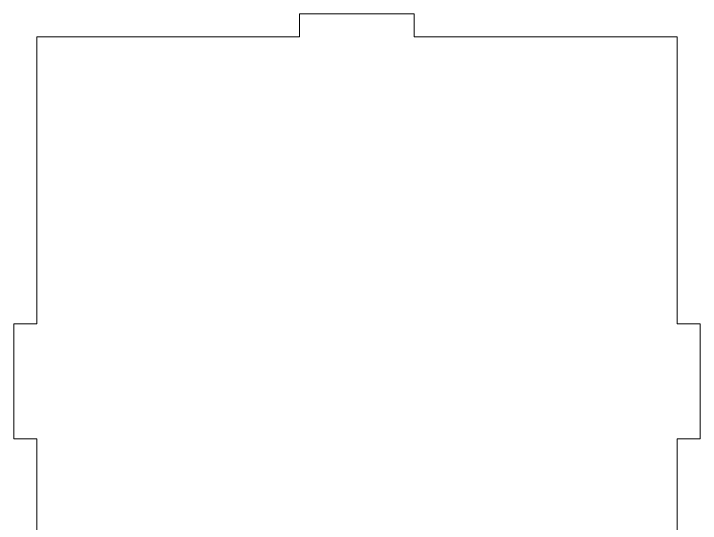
# Model space of a CAD drawing. Header units: millimetres. Extents: x -284 to 276, y -198 to 232.
# Drawn here: x 162.5 to 252.2, y -59.8 to 6.8 of the extents above; entities that cross this region are included whole.
import ezdxf

# ---------------------------------------------------------------- set-up
doc = ezdxf.new("R2010")
doc.units = ezdxf.units.MM
doc.header["$MEASUREMENT"] = 0
doc.layers.add('Layer 1', color=7, linetype='Continuous')

msp = doc.modelspace()

# ---------------------------------------------------------------- linework, layer by layer
at = {"layer": 'Layer 1', "color": 1, "lineweight": 9}
msp.add_open_spline([(249.1502, -33.7469), (249.1502, -33.7469), (249.1502, 3.7533), (249.1502, 3.7533), (249.1502, 3.7533), (249.1502, 3.7533), (214.7754, 3.7533), (214.7754, 3.7533), (214.7754, 3.7533), (214.7754, 3.7533), (214.7754, 6.7534), (214.7754, 6.7534), (214.7754, 6.7534), (214.7754, 6.7534), (199.7754, 6.7534), (199.7754, 6.7534), (199.7754, 6.7534), (199.7754, 6.7534), (199.7754, 3.7533), (199.7754, 3.7533), (199.7754, 3.7533), (199.7754, 3.7533), (165.4503, 3.7533), (165.4503, 3.7533), (165.4503, 3.7533), (165.4503, 3.7533), (165.4503, -33.7469), (165.4503, -33.7469), (165.4503, -33.7469), (165.4503, -33.7469), (162.4502, -33.7469), (162.4502, -33.7469), (162.4502, -33.7469), (162.4502, -33.7469), (162.4502, -48.7468), (162.4502, -48.7468), (162.4502, -48.7468), (162.4502, -48.7468), (165.4503, -48.7468), (165.4503, -48.7468), (165.4503, -48.7468), (165.4503, -48.7468), (165.4503, -86.2467), (165.4503, -86.2467), (165.4503, -86.2467), (165.4503, -86.2467), (199.775, -86.2467), (199.775, -86.2467), (199.775, -86.2467), (199.775, -86.2467), (199.775, -89.2466), (199.775, -89.2466), (199.775, -89.2466), (199.775, -89.2466), (214.775, -89.2466), (214.775, -89.2466), (214.775, -89.2466), (214.775, -89.2466), (214.775, -86.2467), (214.775, -86.2467), (214.775, -86.2467), (214.775, -86.2467), (249.1502, -86.2467), (249.1502, -86.2467), (249.1502, -86.2467), (249.1502, -86.2467), (249.1502, -48.7468), (249.1502, -48.7468), (249.1502, -48.7468), (249.1502, -48.7468), (252.1501, -48.7468), (252.1501, -48.7468), (252.1501, -48.7468), (252.1501, -48.7468), (252.1501, -33.7469), (252.1501, -33.7469), (252.1501, -33.7469), (252.1501, -33.7469), (249.1502, -33.7469), (249.1502, -33.7469)], degree=3, knots=[0, 0, 0, 0, 0.047619, 0.047619, 0.047619, 0.047619, 0.0952381, 0.0952381, 0.0952381, 0.0952381, 0.1428571, 0.1428571, 0.1428571, 0.1428571, 0.1904762, 0.1904762, 0.1904762, 0.1904762, 0.2380952, 0.2380952, 0.2380952, 0.2380952, 0.2857143, 0.2857143, 0.2857143, 0.2857143, 0.3333333, 0.3333333, 0.3333333, 0.3333333, 0.3809524, 0.3809524, 0.3809524, 0.3809524, 0.4285714, 0.4285714, 0.4285714, 0.4285714, 0.4761905, 0.4761905, 0.4761905, 0.4761905, 0.5238095, 0.5238095, 0.5238095, 0.5238095, 0.5714286, 0.5714286, 0.5714286, 0.5714286, 0.6190476, 0.6190476, 0.6190476, 0.6190476, 0.6666667, 0.6666667, 0.6666667, 0.6666667, 0.7142857, 0.7142857, 0.7142857, 0.7142857, 0.7619048, 0.7619048, 0.7619048, 0.7619048, 0.8095238, 0.8095238, 0.8095238, 0.8095238, 0.8571429, 0.8571429, 0.8571429, 0.8571429, 0.9047619, 0.9047619, 0.9047619, 0.9047619, 1, 1, 1, 1], dxfattribs=at)

doc.saveas('drawing.dxf')
